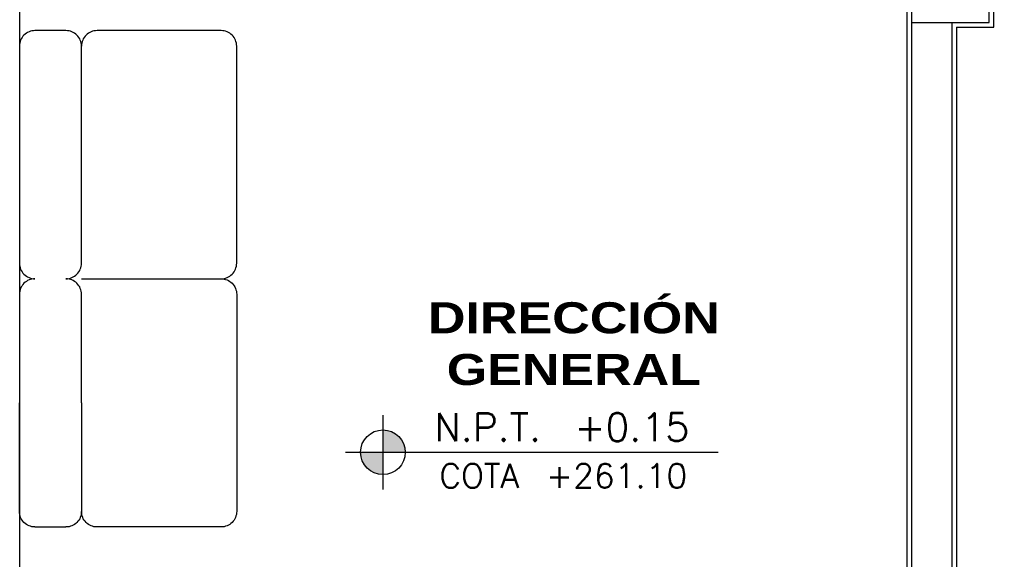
# Model space of a CAD drawing. Header units: metres. Extents: x 349703 to 349913, y 9282546 to 9282694.
# Drawn here: x 349758.18 to 349761.312, y 9282614.589 to 9282616.33 of the extents above; entities that cross this region are included whole.
import ezdxf
from ezdxf.enums import TextEntityAlignment as Align

# ---------------------------------------------------------------- set-up
doc = ezdxf.new("R2010")
doc.units = ezdxf.units.M
doc.header["$LTSCALE"] = 0.25
doc.layers.add('ARQ-FONDO', color=253, linetype='CONTINUOUS', lineweight=9)
doc.styles.add('MOYO2', font='arialbd.ttf', dxfattribs={"width": 1.2})
doc.styles.add('TM-DIM', font='romans.shx')

# ---------------------------------------------------------------- blocks, each defined once
blk = doc.blocks.new('5RH56')
at = {"layer": 'ARQ-FONDO', "lineweight": 0}
for p, q in [((34.0183, 25.124), (34.0183, 25.4925)), ((33.3683, 24.274), (33.4683, 24.274))]:
    blk.add_line(p, q, dxfattribs=at)
for points in [[(33.5183, 24.674), (33.5183, 25.024, 0.414214), (33.4683, 25.074, 0.414214), (33.5183, 25.124), (33.5183, 25.824, 0.414214), (33.4683, 25.874), (33.3683, 25.874, 0.414214), (33.3183, 25.824), (33.3183, 25.124, 0.414214), (33.3683, 25.074, 0.414214), (33.3183, 25.024), (33.3183, 24.674)], [(34.0183, 25.4925), (34.0183, 25.824, 0.414214), (33.9683, 25.874), (33.5683, 25.874, 0.414214), (33.5183, 25.824)], [(33.9683, 25.074, 0.414214), (34.0183, 25.124)], [(33.5183, 25.074), (33.9683, 25.074, -0.414214), (34.0183, 25.024), (34.0183, 24.674, -0.414214)], [(33.3683, 24.274, -0.414214), (33.3183, 24.324), (33.3183, 24.674)], [(33.5183, 24.674), (33.5183, 24.324, -0.414214), (33.4683, 24.274)], [(34.0183, 24.674), (34.0183, 24.324, -0.414214), (33.9683, 24.274), (33.5683, 24.274, -0.414214), (33.5183, 24.324)]]:
    blk.add_lwpolyline(points, format="xyb", dxfattribs=at)
blk = doc.blocks.new('administracion')
at = {"layer": 'ARQ-FONDO', "lineweight": -2}
for p, q in [((350154.8789, 9282387.5193), (350154.8789, 9282383.2543)), ((350157.7539, 9282387.0043), (350157.7539, 9282383.5043)), ((350157.8839, 9282387.0043), (350157.8839, 9282383.5043)), ((350157.8989, 9282386.9893), (350157.8989, 9282383.5193))]:
    blk.add_line(p, q, dxfattribs=at)
blk.add_lwpolyline([(350157.8989, 9282386.9893), (350158.0189, 9282386.9893), (350158.0189, 9282387.5193), (350157.7389, 9282387.5193), (350157.7389, 9282383.3993)], dxfattribs=at)
at = {"layer": 'ARQ-FONDO'}
blk.add_lwpolyline([(350157.7539, 9282387.5043), (350157.7539, 9282387.0043), (350158.0039, 9282387.0043), (350158.0039, 9282387.5043)], close=True, dxfattribs=at)
blk.add_blockref('5RH56', (350121.5606, 9282361.1042), dxfattribs=at)
blk = doc.blocks.new('*U591')
h = blk.add_hatch(color=251)
h.paths.add_polyline_path([(0.75, -0.1724), (0.75, -0.2324), (0.81, -0.2324, 0.414214)])
h.paths.add_polyline_path([(0.75, -0.2324), (0.69, -0.2324, 0.414214), (0.75, -0.2924)])
at = {"color": 2}
for p, q in [((0.75, -0.1324), (0.75, -0.3324)), ((0.65, -0.2324), (1.65, -0.2324))]:
    blk.add_line(p, q, dxfattribs=at)
blk.add_circle((0.75, -0.2324), 0.06, dxfattribs=at)
at = {"color": 2, "style": 'TM-DIM'}
blk.add_text('COTA', height=0.065, rotation=360, dxfattribs=at).set_placement((1.0088, -0.3282), align=Align.CENTER)
for tag, p, height in [('NIV_P', (0.8881, -0.2024), 0.075), ('VALOR_P', (1.2641, -0.2024), 0.075), ('COTA_P', (1.1884, -0.3282), 0.065)]:
    blk.add_attdef(tag, p, '', height=height, rotation=360, dxfattribs=at)
blk = doc.blocks.new('NOMBRES ADMINISTRACION')
at = {"layer": 'ARQ-FONDO', "xscale": 1.199999999999999, "yscale": 1.199999999999999, "zscale": 1.199999999999999}
blk.add_blockref('*U591', (350155.9335, 9282390.958, 0), dxfattribs=at).add_auto_attribs({'NIV_P': 'N.P.T.', 'COTA_P': '+261.10', 'VALOR_P': '+0.15'})
at = {"layer": 'ARQ-FONDO', "lineweight": -2, "insert": (350157.4489, 9282390.8944, 0), "char_height": 0.1, "width": 3.247257, "attachment_point": 8, "style": 'MOYO2'}
blk.add_mtext('DIRECCIÓN \\PGENERAL', dxfattribs=at)

msp = doc.modelspace()

# ---------------------------------------------------------------- block references
at = {"layer": 'ARQ-FONDO'}
for name, p in [('administracion', (-396.6992, 229.3161)), ('NOMBRES ADMINISTRACION', (-397.4826, 224.2561))]:
    msp.add_blockref(name, p, dxfattribs=at)

doc.saveas('drawing.dxf')
